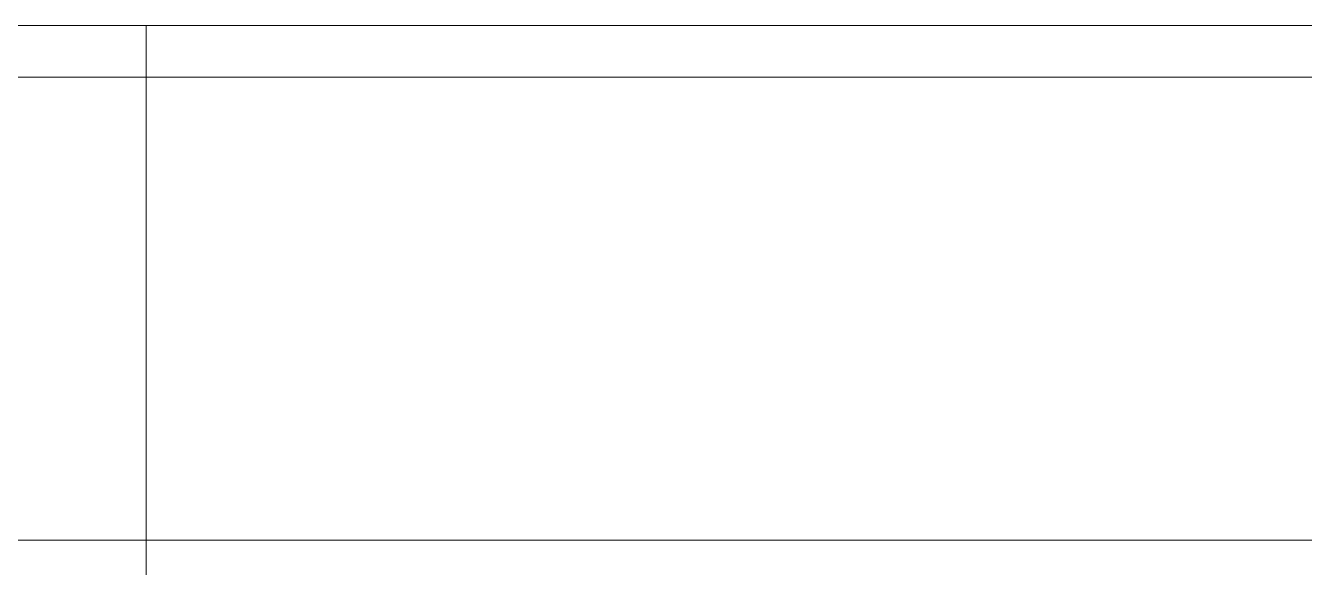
# Model space of a CAD drawing. Header units: millimetres. Extents: x -50460 to 50460, y -35640 to 35640.
# Drawn here: x 35772.7 to 36020.8, y 27609.2 to 27714.4 of the extents above; entities that cross this region are included whole.
import ezdxf

# ---------------------------------------------------------------- set-up
doc = ezdxf.new("R2010")
doc.units = ezdxf.units.MM
for name, color, linetype, lineweight in [('EB0', 7, 'Continuous', 15), ('尺寸线层', 4, 'Continuous', 18), ('粗实线层', 7, 'Continuous', 15)]:
    doc.layers.add(name, color=color, linetype=linetype, lineweight=lineweight)

# ---------------------------------------------------------------- blocks, each defined once
blk = doc.blocks.new('*X740')
at = {"layer": '粗实线层'}
for p, q in [((0, 0), (-600, 0)), ((0, -10), (-600, -10)), ((-600, -100), (0, -100))]:
    blk.add_line(p, q, dxfattribs=at)
blk = doc.blocks.new('*X729')
at = {"layer": '粗实线层'}
blk.add_blockref('*X740', (300, 100), dxfattribs=at)

msp = doc.modelspace()

# ---------------------------------------------------------------- linework, layer by layer
at = {"layer": '尺寸线层'}
for p, q in [((35146.063, 27714.445), (38096.063, 27714.445)), ((35796.063, 20464.445), (35796.063, 27714.445))]:
    msp.add_line(p, q, dxfattribs=at)

# ---------------------------------------------------------------- next in the draw order: block references
at = {"layer": 'EB0'}
msp.add_blockref('*X729', (35920.18, 27614.445), dxfattribs=at)

doc.saveas('drawing.dxf')
